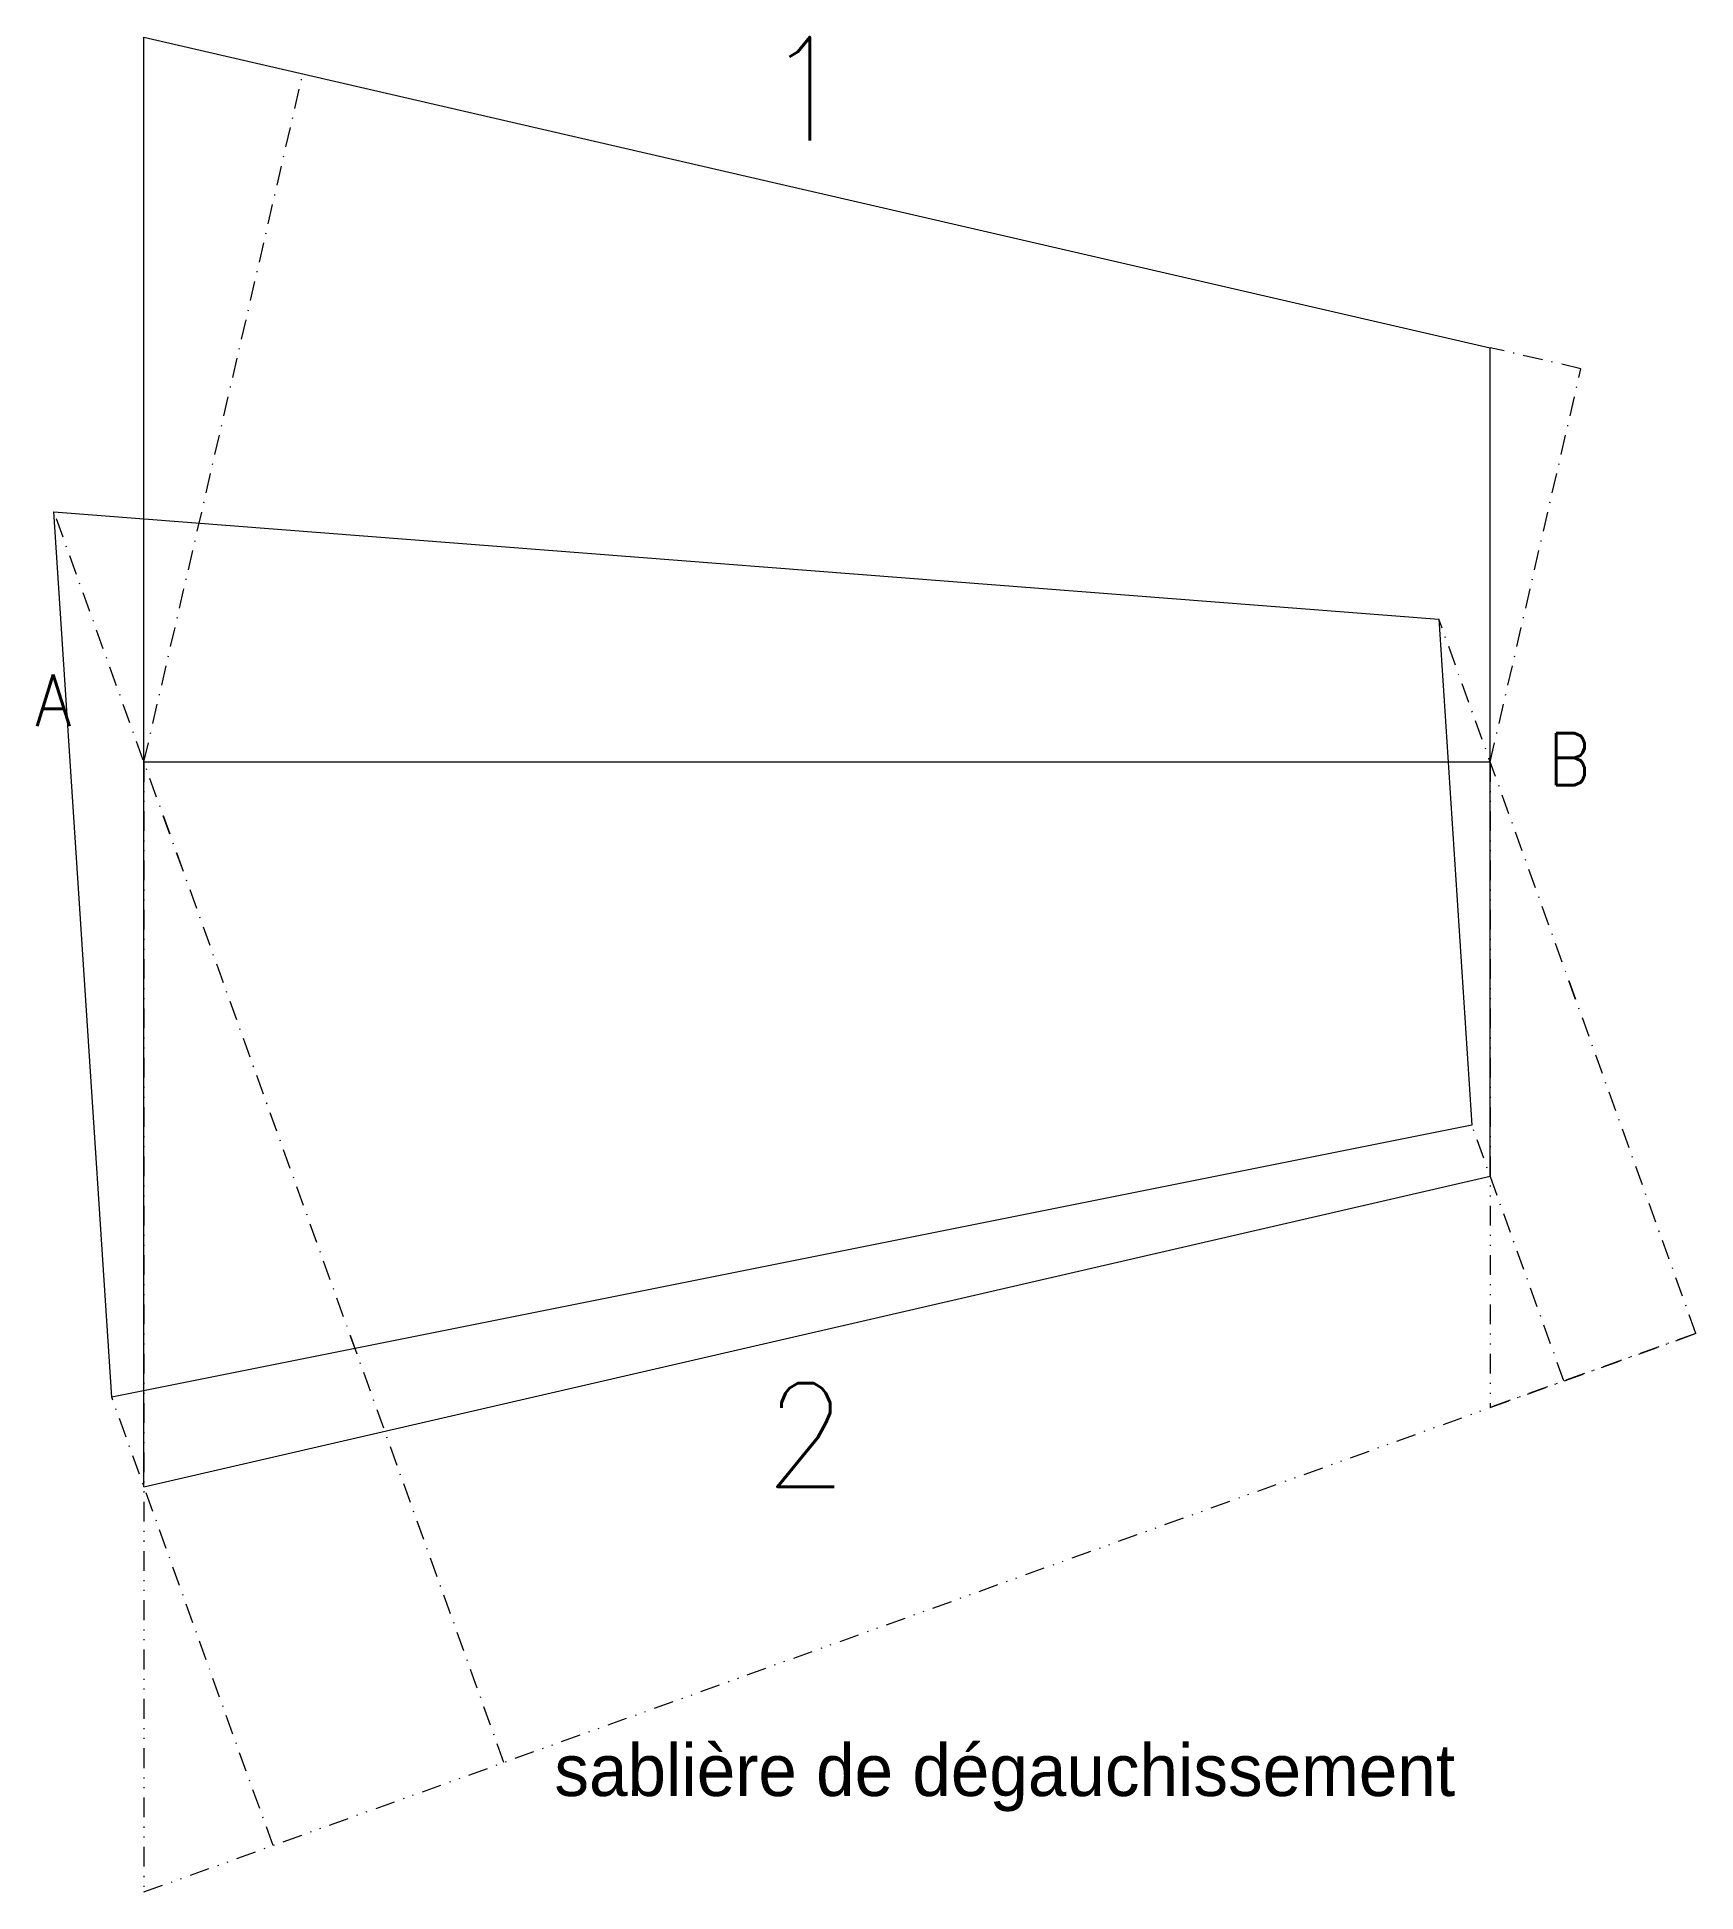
# Model space of a CAD drawing. Header units: millimetres. Extents: x -10 to 150, y -39 to 140.
import ezdxf

# ---------------------------------------------------------------- set-up
doc = ezdxf.new("R2010")
doc.units = ezdxf.units.MM
doc.linetypes.add('DASHDOTTINY', pattern=[3.81, 1.905, -0.9025, 0.1, -0.9025])
doc.linetypes.add('DIVIDETINY', pattern=[4.7625, 1.905, -0.9025, 0.1, -0.8525, 0.1, -0.9025])
doc.layers.get('0').update_dxf_attribs({"lineweight": 0, "true_color": 0xffffff})
for name, color, linetype, lineweight, true_color in [('2_chevrons_emprunt', 7, 'DASHDOTTINY', 0, 0xffffff), ('3_sablière_dégau', 7, 'DIVIDETINY', 0, 0xffffff), ('4_ce_2', 1, 'DASHDOTTINY', 0, 0xff0000), ('5_bis_herse_ce', 3, 'DASHDOTTINY', 0, 0x00ff00), ('6_bis_herse', 3, 'Continuous', 0, 0x00ff00)]:
    doc.layers.add(name, color=color, linetype=linetype, lineweight=lineweight, true_color=true_color)
doc.styles.add('textstyle0', font='')
doc.styles.add('textstyle2', font='')
doc.styles.add('textstyle7', font='')
doc.styles.add('textstyle8', font='')
doc.styles.add('textstyle9', font='txt')
doc.styles.get('textstyle0').set_extended_font_data('STANDARD')
doc.styles.get('textstyle2').set_extended_font_data('STANDARD')
doc.styles.get('textstyle7').set_extended_font_data('STANDARD')
doc.styles.get('textstyle8').set_extended_font_data('STANDARD')

msp = doc.modelspace()

# ---------------------------------------------------------------- linework, layer by layer
for p, q in [((0, 0), (0, 140)), ((0, 140), (130, 110)), ((130, 30), (130, 110)), ((0, 70), (130, 70)), ((0, 0), (130, 30))]:
    msp.add_line(p, q)
at = {"layer": '2_chevrons_emprunt'}
for p, q in [((0, 70), (15.34, 136.46)), ((138.76, 107.98), (130, 110)), ((130, 70), (138.76, 107.98))]:
    msp.add_line(p, q, dxfattribs=at)
at = {"layer": '3_sablière_dégau'}
for p, q in [((0, 70), (0, -39.12)), ((130, 70), (130, 7.66)), ((0, -39.12), (130, 7.66))]:
    msp.add_line(p, q, dxfattribs=at)
at = {"layer": '4_ce_2'}
for p, q in [((34.76, -26.61), (0, 70)), ((149.86, 14.81), (130, 70)), ((149.86, 14.81), (130, 7.66))]:
    msp.add_line(p, q, dxfattribs=at)
at = {"layer": '5_bis_herse_ce'}
for p, q in [((34.76, -26.61), (-8.69, 94.14)), ((149.86, 14.81), (125.04, 83.8)), ((137.12, 10.22), (128.22, 34.94)), ((130, 7.66), (149.86, 14.81)), ((12.46, -34.64), (-3.11, 8.65))]:
    msp.add_line(p, q, dxfattribs=at)
at = {"layer": '6_bis_herse'}
for p, q in [((-3.11, 8.65), (-8.69, 94.14)), ((-8.69, 94.14), (125.04, 83.8)), ((125.04, 83.8), (128.22, 34.94)), ((128.22, 34.94), (-3.11, 8.65))]:
    msp.add_line(p, q, dxfattribs=at)

# ---------------------------------------------------------------- texts
at = {"attachment_point": 1}
for s, insert, char_height, width, style in [('1', (60, 140), 10, 2.2222, 'textstyle0'), ('A', (-10.52, 78.45), 5, 3.3333, 'textstyle8'), ('B', (135.59, 72.77), 5, 2.7778, 'textstyle7'), ('2', (60, 10), 10, 4.4444, 'textstyle2')]:
    msp.add_mtext(s, dxfattribs=dict(at, insert=insert, char_height=char_height, width=width, style=style))
at = {"layer": '3_sablière_dégau', "linetype": 'Continuous', "insert": (39.63, -24.86), "char_height": 5, "width": 96.3908, "attachment_point": 1, "style": 'textstyle9'}
msp.add_mtext('sablière de dégauchissement', dxfattribs=at)

doc.saveas('drawing.dxf')
